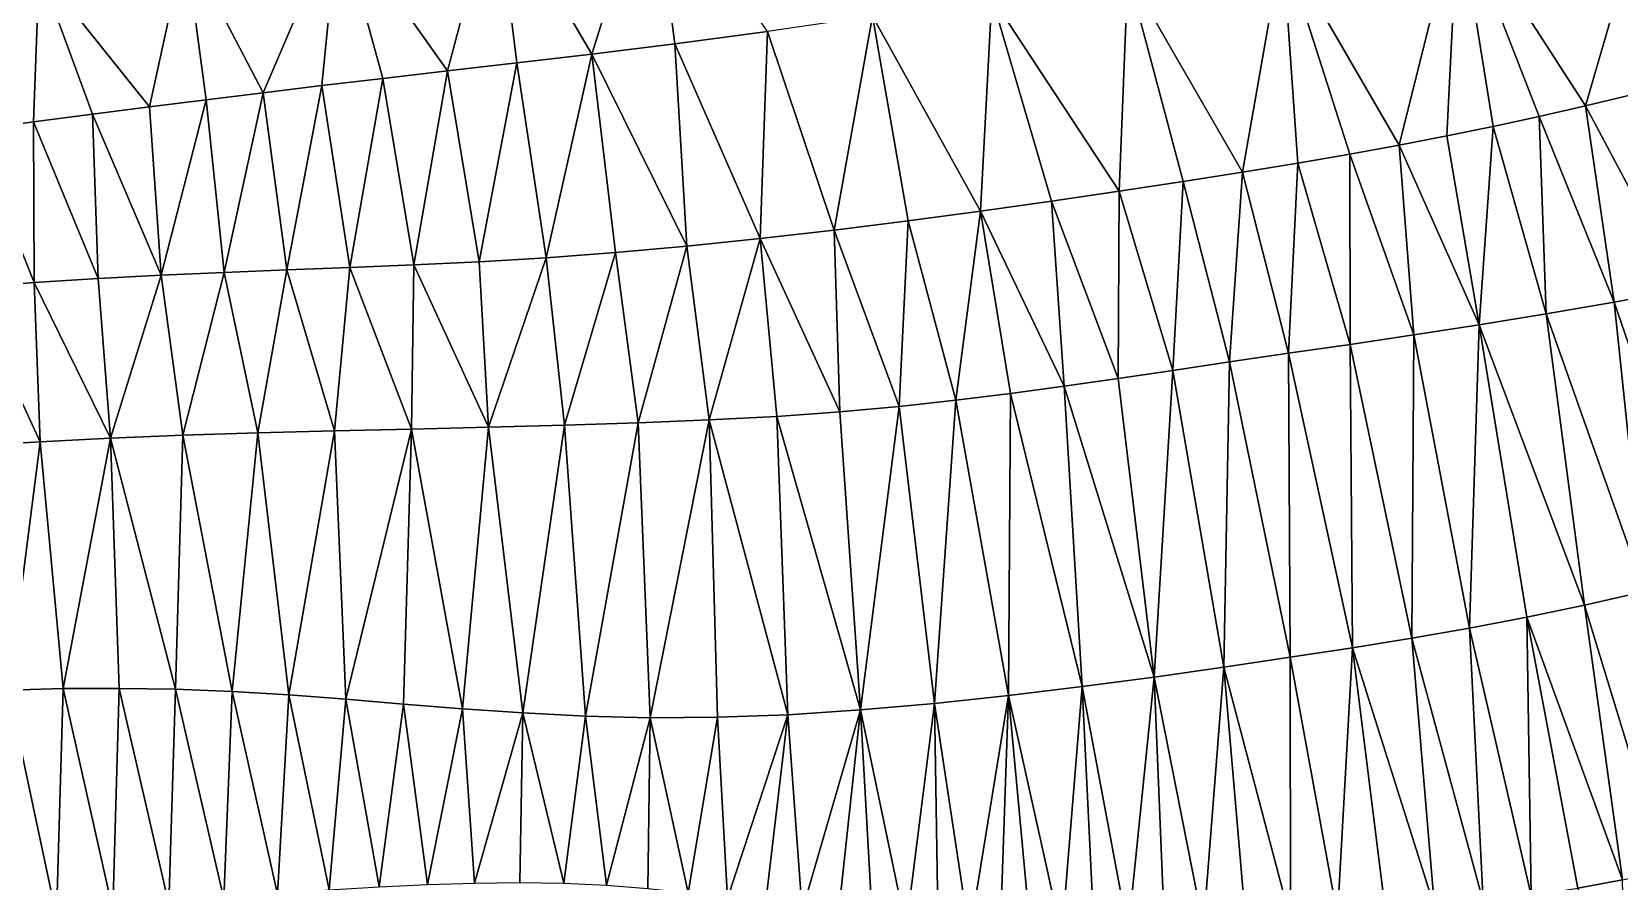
# Model space of a CAD drawing. Header units: metres. Extents: x 0 to 433, y 0 to 317.
# Drawn here: x 108.15 to 120.26, y 251.62 to 258.1 of the extents above; entities that cross this region are included whole.
import ezdxf

# ---------------------------------------------------------------- set-up
doc = ezdxf.new("R2010")
doc.units = ezdxf.units.M
doc.layers.add('TERRAIN_TIN', color=8, linetype='Continuous')

msp = doc.modelspace()

# ---------------------------------------------------------------- linework, layer by layer
at = {"layer": 'TERRAIN_TIN'}
for points in [[(111.684, 259.179, 5), (112.42, 257.928, 6), (112.875, 259.379, 5)], [(112.42, 257.928, 6), (113.053, 258.006, 6), (112.875, 259.379, 5)], [(112.875, 259.379, 5), (113.053, 258.006, 6), (113.761, 258.1, 6)], [(119.029, 259.04, 6), (120.002, 257.533, 7), (120.533, 259.363, 6)], [(120.533, 259.363, 6), (120.002, 257.533, 7), (120.363, 257.62, 7)], [(111.319, 257.801, 6), (111.684, 259.179, 5), (110.488, 258.976, 5)], [(111.684, 259.179, 5), (111.319, 257.801, 6), (111.848, 257.862, 6)], [(112.42, 257.928, 6), (111.684, 259.179, 5), (111.848, 257.862, 6)], [(109.318, 258.774, 5), (109.912, 257.634, 6), (110.488, 258.976, 5)], [(109.912, 257.634, 6), (110.359, 257.688, 6), (110.488, 258.976, 5)], [(110.359, 257.688, 6), (110.826, 257.743, 6), (110.488, 258.976, 5)], [(110.826, 257.743, 6), (111.319, 257.801, 6), (110.488, 258.976, 5)], [(118.58, 257.234, 7), (119.029, 259.04, 6), (117.689, 258.769, 6)], [(118.943, 257.304, 7), (119.029, 259.04, 6), (118.58, 257.234, 7)], [(119.029, 259.04, 6), (118.943, 257.304, 7), (119.297, 257.376, 7)], [(119.648, 257.452, 7), (119.029, 259.04, 6), (119.297, 257.376, 7)], [(119.029, 259.04, 6), (119.648, 257.452, 7), (120.002, 257.533, 7)], [(109.045, 257.526, 6), (109.318, 258.774, 5), (108.202, 258.579, 5)], [(109.318, 258.774, 5), (109.045, 257.526, 6), (109.476, 257.58, 6)], [(109.912, 257.634, 6), (109.318, 258.774, 5), (109.476, 257.58, 6)], [(117.384, 257.028, 7), (117.689, 258.769, 6), (116.509, 258.545, 6)], [(117.384, 257.028, 7), (117.806, 257.097, 7), (117.689, 258.769, 6)], [(118.58, 257.234, 7), (117.689, 258.769, 6), (118.203, 257.166, 7)], [(117.689, 258.769, 6), (117.806, 257.097, 7), (118.203, 257.166, 7)], [(107.696, 257.349, 6), (108.202, 258.579, 5), (107.171, 258.398, 5)], [(108.202, 258.579, 5), (107.696, 257.349, 6), (108.161, 257.411, 6)], [(108.609, 257.47, 6), (108.202, 258.579, 5), (108.161, 257.411, 6)], [(108.609, 257.47, 6), (109.045, 257.526, 6), (108.202, 258.579, 5)], [(115.472, 258.363, 6), (116.443, 256.882, 7), (116.509, 258.545, 6)], [(116.443, 256.882, 7), (116.93, 256.957, 7), (116.509, 258.545, 6)], [(116.93, 256.957, 7), (117.384, 257.028, 7), (116.509, 258.545, 6)], [(115.386, 256.73, 7), (115.472, 258.363, 6), (114.562, 258.217, 6)], [(115.386, 256.73, 7), (115.926, 256.806, 7), (115.472, 258.363, 6)], [(115.472, 258.363, 6), (115.926, 256.806, 7), (116.443, 256.882, 7)], [(113.761, 258.1, 6), (114.268, 256.586, 7), (114.562, 258.217, 6)], [(114.268, 256.586, 7), (114.832, 256.656, 7), (114.562, 258.217, 6)], [(114.832, 256.656, 7), (115.386, 256.73, 7), (114.562, 258.217, 6)], [(113.053, 258.006, 6), (112.42, 257.928, 6), (113.145, 256.463, 7)], [(113.761, 258.1, 6), (113.053, 258.006, 6), (113.704, 256.521, 7)], [(113.053, 258.006, 6), (113.145, 256.463, 7), (113.704, 256.521, 7)], [(114.268, 256.586, 7), (113.761, 258.1, 6), (113.704, 256.521, 7)], [(111.848, 257.862, 6), (111.319, 257.801, 6), (111.56, 256.344, 7)], [(112.072, 256.375, 7), (111.848, 257.862, 6), (111.56, 256.344, 7)], [(112.072, 256.375, 7), (112.42, 257.928, 6), (111.848, 257.862, 6)], [(112.42, 257.928, 6), (112.072, 256.375, 7), (112.599, 256.414, 7)], [(112.42, 257.928, 6), (112.599, 256.414, 7), (113.145, 256.463, 7)], [(110.574, 256.3, 7), (110.826, 257.743, 6), (110.359, 257.688, 6)], [(110.826, 257.743, 6), (110.574, 256.3, 7), (111.062, 256.32, 7)], [(110.826, 257.743, 6), (111.062, 256.32, 7), (111.319, 257.801, 6)], [(111.319, 257.801, 6), (111.062, 256.32, 7), (111.56, 256.344, 7)], [(109.614, 256.263, 7), (109.912, 257.634, 6), (109.476, 257.58, 6)], [(109.912, 257.634, 6), (109.614, 256.263, 7), (110.092, 256.282, 7)], [(110.359, 257.688, 6), (109.912, 257.634, 6), (110.092, 256.282, 7)], [(110.574, 256.3, 7), (110.359, 257.688, 6), (110.092, 256.282, 7)], [(120.363, 257.62, 7), (120.002, 257.533, 7), (120.747, 256.135, 8)], [(109.135, 256.242, 7), (109.045, 257.526, 6), (108.609, 257.47, 6)], [(109.045, 257.526, 6), (109.135, 256.242, 7), (109.476, 257.58, 6)], [(109.135, 256.242, 7), (109.614, 256.263, 7), (109.476, 257.58, 6)], [(119.648, 257.452, 7), (120.22, 256.036, 8), (120.002, 257.533, 7)], [(120.002, 257.533, 7), (120.22, 256.036, 8), (120.747, 256.135, 8)], [(107.696, 257.349, 6), (108.164, 256.185, 7), (108.161, 257.411, 6)], [(108.653, 256.217, 7), (108.609, 257.47, 6), (108.161, 257.411, 6)], [(108.164, 256.185, 7), (108.653, 256.217, 7), (108.161, 257.411, 6)], [(108.653, 256.217, 7), (109.135, 256.242, 7), (108.609, 257.47, 6)], [(118.943, 257.304, 7), (119.189, 255.863, 8), (119.297, 257.376, 7)], [(119.189, 255.863, 8), (119.7, 255.946, 8), (119.297, 257.376, 7)], [(119.7, 255.946, 8), (119.648, 257.452, 7), (119.297, 257.376, 7)], [(119.648, 257.452, 7), (119.7, 255.946, 8), (120.22, 256.036, 8)], [(108.164, 256.185, 7), (107.696, 257.349, 6), (107.666, 256.145, 7)], [(118.943, 257.304, 7), (118.58, 257.234, 7), (119.189, 255.863, 8)], [(117.806, 257.097, 7), (118.204, 255.714, 8), (118.203, 257.166, 7)], [(118.69, 255.786, 8), (118.58, 257.234, 7), (118.203, 257.166, 7)], [(118.204, 255.714, 8), (118.69, 255.786, 8), (118.203, 257.166, 7)], [(118.58, 257.234, 7), (118.69, 255.786, 8), (119.189, 255.863, 8)], [(116.93, 256.957, 7), (117.284, 255.58, 8), (117.384, 257.028, 7)], [(117.384, 257.028, 7), (117.284, 255.58, 8), (117.735, 255.646, 8)], [(117.806, 257.097, 7), (117.384, 257.028, 7), (117.735, 255.646, 8)], [(118.204, 255.714, 8), (117.806, 257.097, 7), (117.735, 255.646, 8)], [(116.852, 255.516, 8), (116.93, 256.957, 7), (116.443, 256.882, 7)], [(117.284, 255.58, 8), (116.93, 256.957, 7), (116.852, 255.516, 8)], [(115.926, 256.806, 7), (115.386, 256.73, 7), (116.024, 255.395, 8)], [(115.926, 256.806, 7), (116.435, 255.454, 8), (116.443, 256.882, 7)], [(116.435, 255.454, 8), (115.926, 256.806, 7), (116.024, 255.395, 8)], [(116.435, 255.454, 8), (116.852, 255.516, 8), (116.443, 256.882, 7)], [(114.832, 256.656, 7), (114.268, 256.586, 7), (114.764, 255.241, 8)], [(115.196, 255.288, 8), (114.832, 256.656, 7), (114.764, 255.241, 8)], [(115.196, 255.288, 8), (115.386, 256.73, 7), (114.832, 256.656, 7)], [(115.196, 255.288, 8), (115.614, 255.339, 8), (115.386, 256.73, 7)], [(115.386, 256.73, 7), (115.614, 255.339, 8), (116.024, 255.395, 8)], [(114.311, 255.2, 8), (114.268, 256.586, 7), (113.704, 256.521, 7)], [(114.268, 256.586, 7), (114.311, 255.2, 8), (114.764, 255.241, 8)], [(112.599, 256.414, 7), (112.072, 256.375, 7), (112.21, 255.097, 8)], [(112.599, 256.414, 7), (112.21, 255.097, 8), (112.774, 255.115, 8)], [(112.599, 256.414, 7), (112.774, 255.115, 8), (113.145, 256.463, 7)], [(112.774, 255.115, 8), (113.316, 255.138, 8), (113.145, 256.463, 7)], [(113.145, 256.463, 7), (113.316, 255.138, 8), (113.704, 256.521, 7)], [(113.316, 255.138, 8), (113.83, 255.165, 8), (113.704, 256.521, 7)], [(113.83, 255.165, 8), (114.311, 255.2, 8), (113.704, 256.521, 7)], [(110.455, 255.054, 8), (110.574, 256.3, 7), (110.092, 256.282, 7)], [(110.574, 256.3, 7), (110.455, 255.054, 8), (111.044, 255.068, 8)], [(111.062, 256.32, 7), (110.574, 256.3, 7), (111.044, 255.068, 8)], [(111.062, 256.32, 7), (111.044, 255.068, 8), (111.631, 255.082, 8)], [(111.56, 256.344, 7), (111.062, 256.32, 7), (111.631, 255.082, 8)], [(112.072, 256.375, 7), (111.56, 256.344, 7), (111.631, 255.082, 8)], [(112.21, 255.097, 8), (112.072, 256.375, 7), (111.631, 255.082, 8)], [(108.164, 256.185, 7), (107.666, 256.145, 7), (108.211, 254.971, 8)], [(108.164, 256.185, 7), (108.746, 254.998, 8), (108.653, 256.217, 7)], [(108.746, 254.998, 8), (108.164, 256.185, 7), (108.211, 254.971, 8)], [(108.653, 256.217, 7), (108.746, 254.998, 8), (109.135, 256.242, 7)], [(109.135, 256.242, 7), (108.746, 254.998, 8), (109.3, 255.021, 8)], [(109.614, 256.263, 7), (109.135, 256.242, 7), (109.3, 255.021, 8)], [(109.871, 255.039, 8), (109.614, 256.263, 7), (109.3, 255.021, 8)], [(109.614, 256.263, 7), (109.871, 255.039, 8), (110.092, 256.282, 7)], [(109.871, 255.039, 8), (110.455, 255.054, 8), (110.092, 256.282, 7)], [(108.211, 254.971, 8), (107.666, 256.145, 7), (107.695, 254.94, 8)], [(120.22, 256.036, 8), (120.936, 253.951, 9), (120.747, 256.135, 8)], [(119.994, 253.724, 9), (119.7, 255.946, 8), (119.189, 255.863, 8)], [(119.7, 255.946, 8), (120.452, 253.829, 9), (120.22, 256.036, 8)], [(119.7, 255.946, 8), (119.994, 253.724, 9), (120.452, 253.829, 9)], [(120.22, 256.036, 8), (120.452, 253.829, 9), (120.936, 253.951, 9)], [(119.189, 255.863, 8), (118.69, 255.786, 8), (119.116, 253.549, 9)], [(119.552, 253.632, 9), (119.189, 255.863, 8), (119.116, 253.549, 9)], [(119.552, 253.632, 9), (119.994, 253.724, 9), (119.189, 255.863, 8)], [(118.224, 253.4, 9), (118.204, 255.714, 8), (117.735, 255.646, 8)], [(118.204, 255.714, 8), (118.676, 253.473, 9), (118.69, 255.786, 8)], [(118.676, 253.473, 9), (118.204, 255.714, 8), (118.224, 253.4, 9)], [(118.69, 255.786, 8), (118.676, 253.473, 9), (119.116, 253.549, 9)], [(117.242, 253.252, 9), (117.284, 255.58, 8), (116.852, 255.516, 8)], [(117.284, 255.58, 8), (117.242, 253.252, 9), (117.748, 253.327, 9)], [(117.284, 255.58, 8), (117.748, 253.327, 9), (117.735, 255.646, 8)], [(117.748, 253.327, 9), (118.224, 253.4, 9), (117.735, 255.646, 8)], [(116.711, 253.176, 9), (116.435, 255.454, 8), (116.024, 255.395, 8)], [(116.852, 255.516, 8), (116.435, 255.454, 8), (116.711, 253.176, 9)], [(117.242, 253.252, 9), (116.852, 255.516, 8), (116.711, 253.176, 9)], [(115.614, 255.339, 8), (115.196, 255.288, 8), (115.599, 253.035, 9)], [(116.161, 253.103, 9), (115.614, 255.339, 8), (115.599, 253.035, 9)], [(115.614, 255.339, 8), (116.161, 253.103, 9), (116.024, 255.395, 8)], [(116.161, 253.103, 9), (116.711, 253.176, 9), (116.024, 255.395, 8)], [(114.469, 252.925, 9), (114.311, 255.2, 8), (113.83, 255.165, 8)], [(114.311, 255.2, 8), (114.469, 252.925, 9), (114.764, 255.241, 8)], [(114.469, 252.925, 9), (115.033, 252.975, 9), (114.764, 255.241, 8)], [(115.033, 252.975, 9), (115.196, 255.288, 8), (114.764, 255.241, 8)], [(115.196, 255.288, 8), (115.033, 252.975, 9), (115.599, 253.035, 9)], [(111.044, 255.068, 8), (111.433, 252.935, 9), (111.631, 255.082, 8)], [(111.433, 252.935, 9), (111.894, 252.903, 9), (111.631, 255.082, 8)], [(111.894, 252.903, 9), (112.21, 255.097, 8), (111.631, 255.082, 8)], [(112.37, 252.879, 9), (112.21, 255.097, 8), (111.894, 252.903, 9)], [(112.21, 255.097, 8), (112.37, 252.879, 9), (112.774, 255.115, 8)], [(112.774, 255.115, 8), (112.37, 252.879, 9), (112.864, 252.866, 9)], [(113.316, 255.138, 8), (112.774, 255.115, 8), (112.864, 252.866, 9)], [(113.378, 252.869, 9), (113.316, 255.138, 8), (112.864, 252.866, 9)], [(113.316, 255.138, 8), (113.915, 252.889, 9), (113.83, 255.165, 8)], [(113.378, 252.869, 9), (113.915, 252.889, 9), (113.316, 255.138, 8)], [(113.915, 252.889, 9), (114.469, 252.925, 9), (113.83, 255.165, 8)], [(107.968, 253.077, 9), (108.211, 254.971, 8), (107.695, 254.94, 8)], [(107.968, 253.077, 9), (108.387, 253.088, 9), (108.211, 254.971, 8)], [(108.387, 253.088, 9), (108.746, 254.998, 8), (108.211, 254.971, 8)], [(108.813, 253.09, 9), (108.746, 254.998, 8), (108.387, 253.088, 9)], [(108.746, 254.998, 8), (109.243, 253.083, 9), (109.3, 255.021, 8)], [(108.746, 254.998, 8), (108.813, 253.09, 9), (109.243, 253.083, 9)], [(109.243, 253.083, 9), (109.675, 253.066, 9), (109.3, 255.021, 8)], [(109.675, 253.066, 9), (109.871, 255.039, 8), (109.3, 255.021, 8)], [(110.107, 253.04, 9), (109.871, 255.039, 8), (109.675, 253.066, 9)], [(109.871, 255.039, 8), (110.107, 253.04, 9), (110.455, 255.054, 8)], [(110.455, 255.054, 8), (110.107, 253.04, 9), (110.543, 253.007, 9)], [(111.044, 255.068, 8), (110.455, 255.054, 8), (110.543, 253.007, 9)], [(110.983, 252.97, 9), (111.044, 255.068, 8), (110.543, 253.007, 9)], [(111.044, 255.068, 8), (110.983, 252.97, 9), (111.433, 252.935, 9)], [(119.994, 253.724, 9), (120.612, 251.7, 10), (120.452, 253.829, 9)], [(119.586, 251.511, 10), (119.552, 253.632, 9), (119.116, 253.549, 9)], [(119.994, 253.724, 9), (119.552, 253.632, 9), (120.282, 251.629, 10)], [(119.552, 253.632, 9), (119.941, 251.566, 10), (120.282, 251.629, 10)], [(119.586, 251.511, 10), (119.941, 251.566, 10), (119.552, 253.632, 9)], [(120.612, 251.7, 10), (119.994, 253.724, 9), (120.282, 251.629, 10)], [(118.676, 253.473, 9), (119.22, 251.463, 10), (119.116, 253.549, 9)], [(119.22, 251.463, 10), (119.586, 251.511, 10), (119.116, 253.549, 9)], [(118.108, 251.352, 10), (118.224, 253.4, 9), (117.748, 253.327, 9)], [(118.224, 253.4, 9), (118.108, 251.352, 10), (118.476, 251.384, 10)], [(118.848, 251.421, 10), (118.676, 253.473, 9), (118.224, 253.4, 9)], [(118.848, 251.421, 10), (118.224, 253.4, 9), (118.476, 251.384, 10)], [(118.676, 253.473, 9), (118.848, 251.421, 10), (119.22, 251.463, 10)], [(117.748, 253.327, 9), (117.242, 253.252, 9), (117.75, 251.323, 10)], [(118.108, 251.352, 10), (117.748, 253.327, 9), (117.75, 251.323, 10)], [(116.161, 253.103, 9), (116.512, 251.229, 10), (116.711, 253.176, 9)], [(116.512, 251.229, 10), (116.788, 251.25, 10), (116.711, 253.176, 9)], [(117.242, 253.252, 9), (116.711, 253.176, 9), (117.086, 251.272, 10)], [(116.711, 253.176, 9), (116.788, 251.25, 10), (117.086, 251.272, 10)], [(117.408, 251.296, 10), (117.242, 253.252, 9), (117.086, 251.272, 10)], [(117.242, 253.252, 9), (117.408, 251.296, 10), (117.75, 251.323, 10)], [(107.968, 253.077, 9), (107.901, 251.299, 10), (108.334, 251.35, 10)], [(108.387, 253.088, 9), (107.968, 253.077, 9), (108.334, 251.35, 10)], [(108.766, 251.399, 10), (108.387, 253.088, 9), (108.334, 251.35, 10)], [(108.766, 251.399, 10), (108.813, 253.09, 9), (108.387, 253.088, 9)], [(109.193, 251.444, 10), (108.813, 253.09, 9), (108.766, 251.399, 10)], [(108.813, 253.09, 9), (109.193, 251.444, 10), (109.243, 253.083, 9)], [(109.193, 251.444, 10), (109.612, 251.485, 10), (109.243, 253.083, 9)], [(109.612, 251.485, 10), (109.675, 253.066, 9), (109.243, 253.083, 9)], [(109.675, 253.066, 9), (109.612, 251.485, 10), (110.021, 251.521, 10)], [(110.107, 253.04, 9), (109.675, 253.066, 9), (110.021, 251.521, 10)], [(110.416, 251.552, 10), (110.107, 253.04, 9), (110.021, 251.521, 10)], [(110.107, 253.04, 9), (110.416, 251.552, 10), (110.543, 253.007, 9)], [(115.033, 252.975, 9), (115.301, 251.208, 10), (115.599, 253.035, 9)], [(115.301, 251.208, 10), (115.535, 251.197, 10), (115.599, 253.035, 9)], [(115.535, 251.197, 10), (115.768, 251.196, 10), (115.599, 253.035, 9)], [(116.006, 251.201, 10), (116.161, 253.103, 9), (115.599, 253.035, 9)], [(115.768, 251.196, 10), (116.006, 251.201, 10), (115.599, 253.035, 9)], [(116.252, 251.213, 10), (116.161, 253.103, 9), (116.006, 251.201, 10)], [(116.252, 251.213, 10), (116.512, 251.229, 10), (116.161, 253.103, 9)], [(110.416, 251.552, 10), (110.798, 251.577, 10), (110.543, 253.007, 9)], [(110.798, 251.577, 10), (110.983, 252.97, 9), (110.543, 253.007, 9)], [(111.167, 251.595, 10), (110.983, 252.97, 9), (110.798, 251.577, 10)], [(110.983, 252.97, 9), (111.167, 251.595, 10), (111.433, 252.935, 9)], [(111.167, 251.595, 10), (111.525, 251.605, 10), (111.433, 252.935, 9)], [(111.433, 252.935, 9), (111.525, 251.605, 10), (111.894, 252.903, 9)], [(111.525, 251.605, 10), (111.871, 251.608, 10), (111.894, 252.903, 9)], [(111.871, 251.608, 10), (112.206, 251.603, 10), (111.894, 252.903, 9)], [(112.206, 251.603, 10), (112.37, 252.879, 9), (111.894, 252.903, 9)], [(113.915, 252.889, 9), (114.025, 251.392, 10), (114.469, 252.925, 9)], [(114.025, 251.392, 10), (114.298, 251.344, 10), (114.469, 252.925, 9)], [(114.298, 251.344, 10), (114.561, 251.299, 10), (114.469, 252.925, 9)], [(114.817, 251.259, 10), (115.033, 252.975, 9), (114.469, 252.925, 9)], [(114.561, 251.299, 10), (114.817, 251.259, 10), (114.469, 252.925, 9)], [(115.033, 252.975, 9), (114.817, 251.259, 10), (115.063, 251.228, 10)], [(115.301, 251.208, 10), (115.033, 252.975, 9), (115.063, 251.228, 10)], [(112.37, 252.879, 9), (112.206, 251.603, 10), (112.532, 251.588, 10)], [(112.37, 252.879, 9), (112.532, 251.588, 10), (112.864, 252.866, 9)], [(112.532, 251.588, 10), (112.848, 251.563, 10), (112.864, 252.866, 9)], [(112.848, 251.563, 10), (113.155, 251.529, 10), (112.864, 252.866, 9)], [(113.155, 251.529, 10), (113.378, 252.869, 9), (112.864, 252.866, 9)], [(113.155, 251.529, 10), (113.454, 251.488, 10), (113.378, 252.869, 9)], [(113.378, 252.869, 9), (113.454, 251.488, 10), (113.915, 252.889, 9)], [(113.454, 251.488, 10), (113.744, 251.441, 10), (113.915, 252.889, 9)], [(113.744, 251.441, 10), (114.025, 251.392, 10), (113.915, 252.889, 9)], [(119.941, 251.566, 10), (120.312, 250.396, 11), (120.282, 251.629, 10)]]:
    msp.add_3dface(points, dxfattribs=at)

doc.saveas('drawing.dxf')
